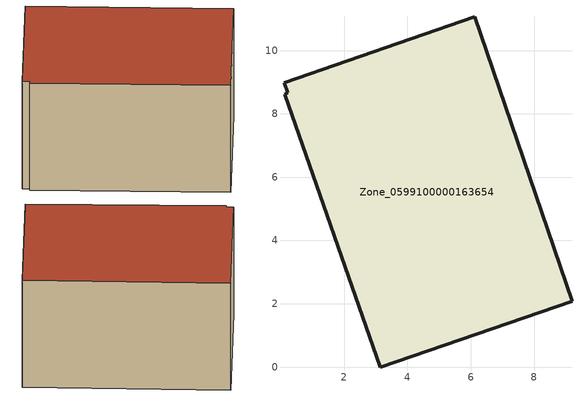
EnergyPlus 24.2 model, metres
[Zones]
Zone_0599100000163654
 floor ground (C_G): 0.21,8.67 0.1,8.98 6.13,11.06 9.2,2.08 3.14,0 0.11,8.62 z0
 wall outside (C_F): 9.2,2.08 6.13,11.06 0.1,8.98 0.21,8.67 0.11,8.62 3.14,0 9.2,2.08 z0:5.79
 roof outside (C_R): 0.1,8.98 0.21,8.67 0.11,8.62 3.14,0 9.2,2.08 6.13,11.06 z5.79
[BUILDING]
Pand.0599100000163654: North Axis=0; Terrain=City; Loads Convergence Tolerance Value=0.04; Temperature Convergence Tolerance Value=0.4; Solar Distribution=FullExterior; Maximum Number of Warmup Days=25; Minimum Number of Warmup Days=1
[Site:Location]
Rotterdam.The.Hague.AP_ZH_NLD Design_Conditions: Latitude=51.96; Longitude=4.45; Time Zone=1; Elevation=-4.5
[SITE:GROUNDTEMPERATURE:BUILDINGSURFACE]
18, 18, 18, 18, 18, 18, 18, 18, 18, 18, 18, 18
[MATERIAL] Thermal Absorptance=0.9; Solar Absorptance=0.7; Visible Absorptance=0.7
Name | Roughness | Thickness | Conductivity | Density | Specific Heat
G.TC.1946-1964 | MediumSmooth | 0.15 | 1 | 540 | 1210
F.TC.1946-1964 | Rough | 0.3 | 0.857143 | 1920 | 840
R.TC.1946-1964 | MediumRough | 0.2 | 0.235294 | 1500 | 1000
[CONSTRUCTION]
C_G: G.TC.1946-1964
C_F: F.TC.1946-1964
C_R: R.TC.1946-1964
[ZONE]
Zone_0599100000163654: Type=1; Multiplier=1; Ceiling Height=Autocalculate; Volume=Autocalculate; Floor Area=autocalculate; Part of Total Floor Area=Yes
[ZONEINFILTRATION:DESIGNFLOWRATE]
Infil_Zone_0599100000163654: Zone or ZoneList or Space or SpaceList=Zone_0599100000163654; Schedule=AlwaysOn; Design Flow Rate Calculation Method=Flow/Area; Flow Rate per Floor Area=0.003; Constant Term Coefficient=1; Temperature Term Coefficient=0; Velocity Term Coefficient=0; Velocity Squared Term Coefficient=0
[HVACTEMPLATE:ZONE:IDEALLOADSAIRSYSTEM]
Zone_0599100000163654: Maximum Heating Supply Air Temperature=50; Minimum Cooling Supply Air Temperature=13; Maximum Heating Supply Air Humidity Ratio=0.0156; Minimum Cooling Supply Air Humidity Ratio=0.0077; Heating Limit=NoLimit; Cooling Limit=NoLimit; Dehumidification Control Type=ConstantSensibleHeatRatio; Cooling Sensible Heat Ratio=0.7; Dehumidification Setpoint=60; Humidification Control Type=None; Humidification Setpoint=30; Outdoor Air Method=None; Outdoor Air Flow Rate per Person=0.00944; Outdoor Air Flow Rate per Zone Floor Area=0; Outdoor Air Flow Rate per Zone=0; Demand Controlled Ventilation Type=None; Outdoor Air Economizer Type=NoEconomizer; Heat Recovery Type=None; Sensible Heat Recovery Effectiveness=0.7; Latent Heat Recovery Effectiveness=0.65
[ZONECONTROL:THERMOSTAT]
ThermostatControl_Zone_0599100000163654: Zone or ZoneList=Zone_0599100000163654; Control Type Schedule=DualSetpointControlType; Control 1=Thermostat_Zone_0599100000163654; Temperature Difference Between Cutout And Setpoint=0
[THERMOSTATSETPOINT:DUALSETPOINT]
Thermostat_Zone_0599100000163654: Heating Setpoint Temperature Schedule=HeatingSetpoint_Zone_0599100000163654; Cooling Setpoint Temperature Schedule=CoolingSetpoint_Zone_0599100000163654
[SCHEDULE:COMPACT]
HeatingSetpoint_Zone_0599100000163654: Through: 12/31, For: AllDays, Until: 24:00, 21
CoolingSetpoint_Zone_0599100000163654: Through: 12/31, For: AllDays, Until: 24:00, 24
DualSetpointControlType: Through: 12/31, For: AllDays, Until: 24:00, 4
AlwaysOn: Through: 12/31, For: AllDays, Until: 24:00, 1
